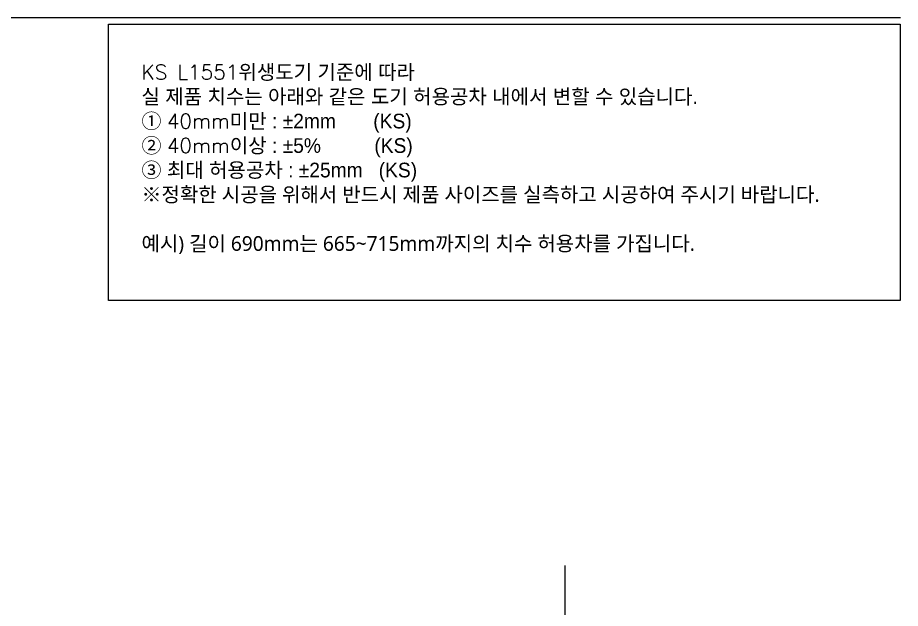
# Model space of a CAD drawing. Extents: x 4534 to 7211, y -322 to 1921.
# Drawn here: x 5769 to 7211, y 817 to 1782 of the extents above; entities that cross this region are included whole.
import ezdxf
from ezdxf.lldxf.tags import DXFTag

# ---------------------------------------------------------------- set-up
doc = ezdxf.new("R2010")
doc.units = 0
doc.header["$LTSCALE"] = 3
doc.header["$MEASUREMENT"] = 0
doc.linetypes.add('HIDDEN', pattern=[0.375, 0.25, -0.125])
doc.layers.add('2', color=2, linetype='HIDDEN', lineweight=9)
doc.layers.add('3', color=3, linetype='CONTINUOUS', lineweight=15)
doc.layers.add('6', color=6, linetype='CONTINUOUS')
doc.styles.add('ROMANS', font='NanumGothic.ttf', dxfattribs={"height": 10.144927})
tags = doc.linetypes.add('DASHED', pattern=[0.75, 0.5, -0.25]).pattern_tags.tags
tags[6:7] = [DXFTag(74, 4), DXFTag(75, 0), DXFTag(340, '0'), DXFTag(46, 1.0), DXFTag(50, 0.0), DXFTag(44, 0.0), DXFTag(45, 0.0)]
tags[4:5] = [DXFTag(74, 4), DXFTag(75, 0), DXFTag(340, '0'), DXFTag(46, 1.0), DXFTag(50, 0.0), DXFTag(44, 0.0), DXFTag(45, 0.0)]

msp = doc.modelspace()

# ---------------------------------------------------------------- linework, layer by layer
at = {"layer": '3', "linetype": 'DASHED'}
msp.add_lwpolyline([(5917.2, 1771.7), (7211.1, 1771.7), (7211.1, 1319.8), (5917.2, 1319.8)], close=True, dxfattribs=at)
at = {"layer": '6'}
msp.add_lwpolyline([(7211.2, 1782.1), (4766.2, 1782.1), (4766.2, -122.9), (6663.6, -122.9), (6663.6, 887.1)], dxfattribs=at)

# ---------------------------------------------------------------- texts
at = {"layer": '2', "insert": (5971.1, 1550.5), "char_height": 24, "attachment_point": 4, "style": 'ROMANS'}
msp.add_mtext('{\\Fromans|c129;KS L1551\\fGulim|b0|i0|c129|p50;위생도기 기준에 따라 \\P실 제품 치수는 아래와 같은 도기 허용공차 내에서 변할 수 있습니다. \\Fromans|c129;\\P\\fGulim|b0|i0|c129|p50;① \\Fromans|c129;40mm\\fGulim|b0|i0|c129|p50;미만 : ±2mm       (KS)\\Fromans|c129; \\P\\fGulim|b0|i0|c129|p50;② \\Fromans|c129;40mm\\fGulim|b0|i0|c129|p50;이상 : ±5%          (KS)\\Fromans|c129;\\P\\fGulim|b0|i0|c129|p50;③ 최대 허용공차 : ±25mm   (KS)}\\P※정확한 시공을 위해서 반드시 제품 사이즈를 실측하고 시공하여 주시기 바랍니다.\\P\\P예시) 길이 690mm는 665~715mm까지의 치수 허용차를 가집니다.', dxfattribs=at)

doc.saveas('drawing.dxf')
